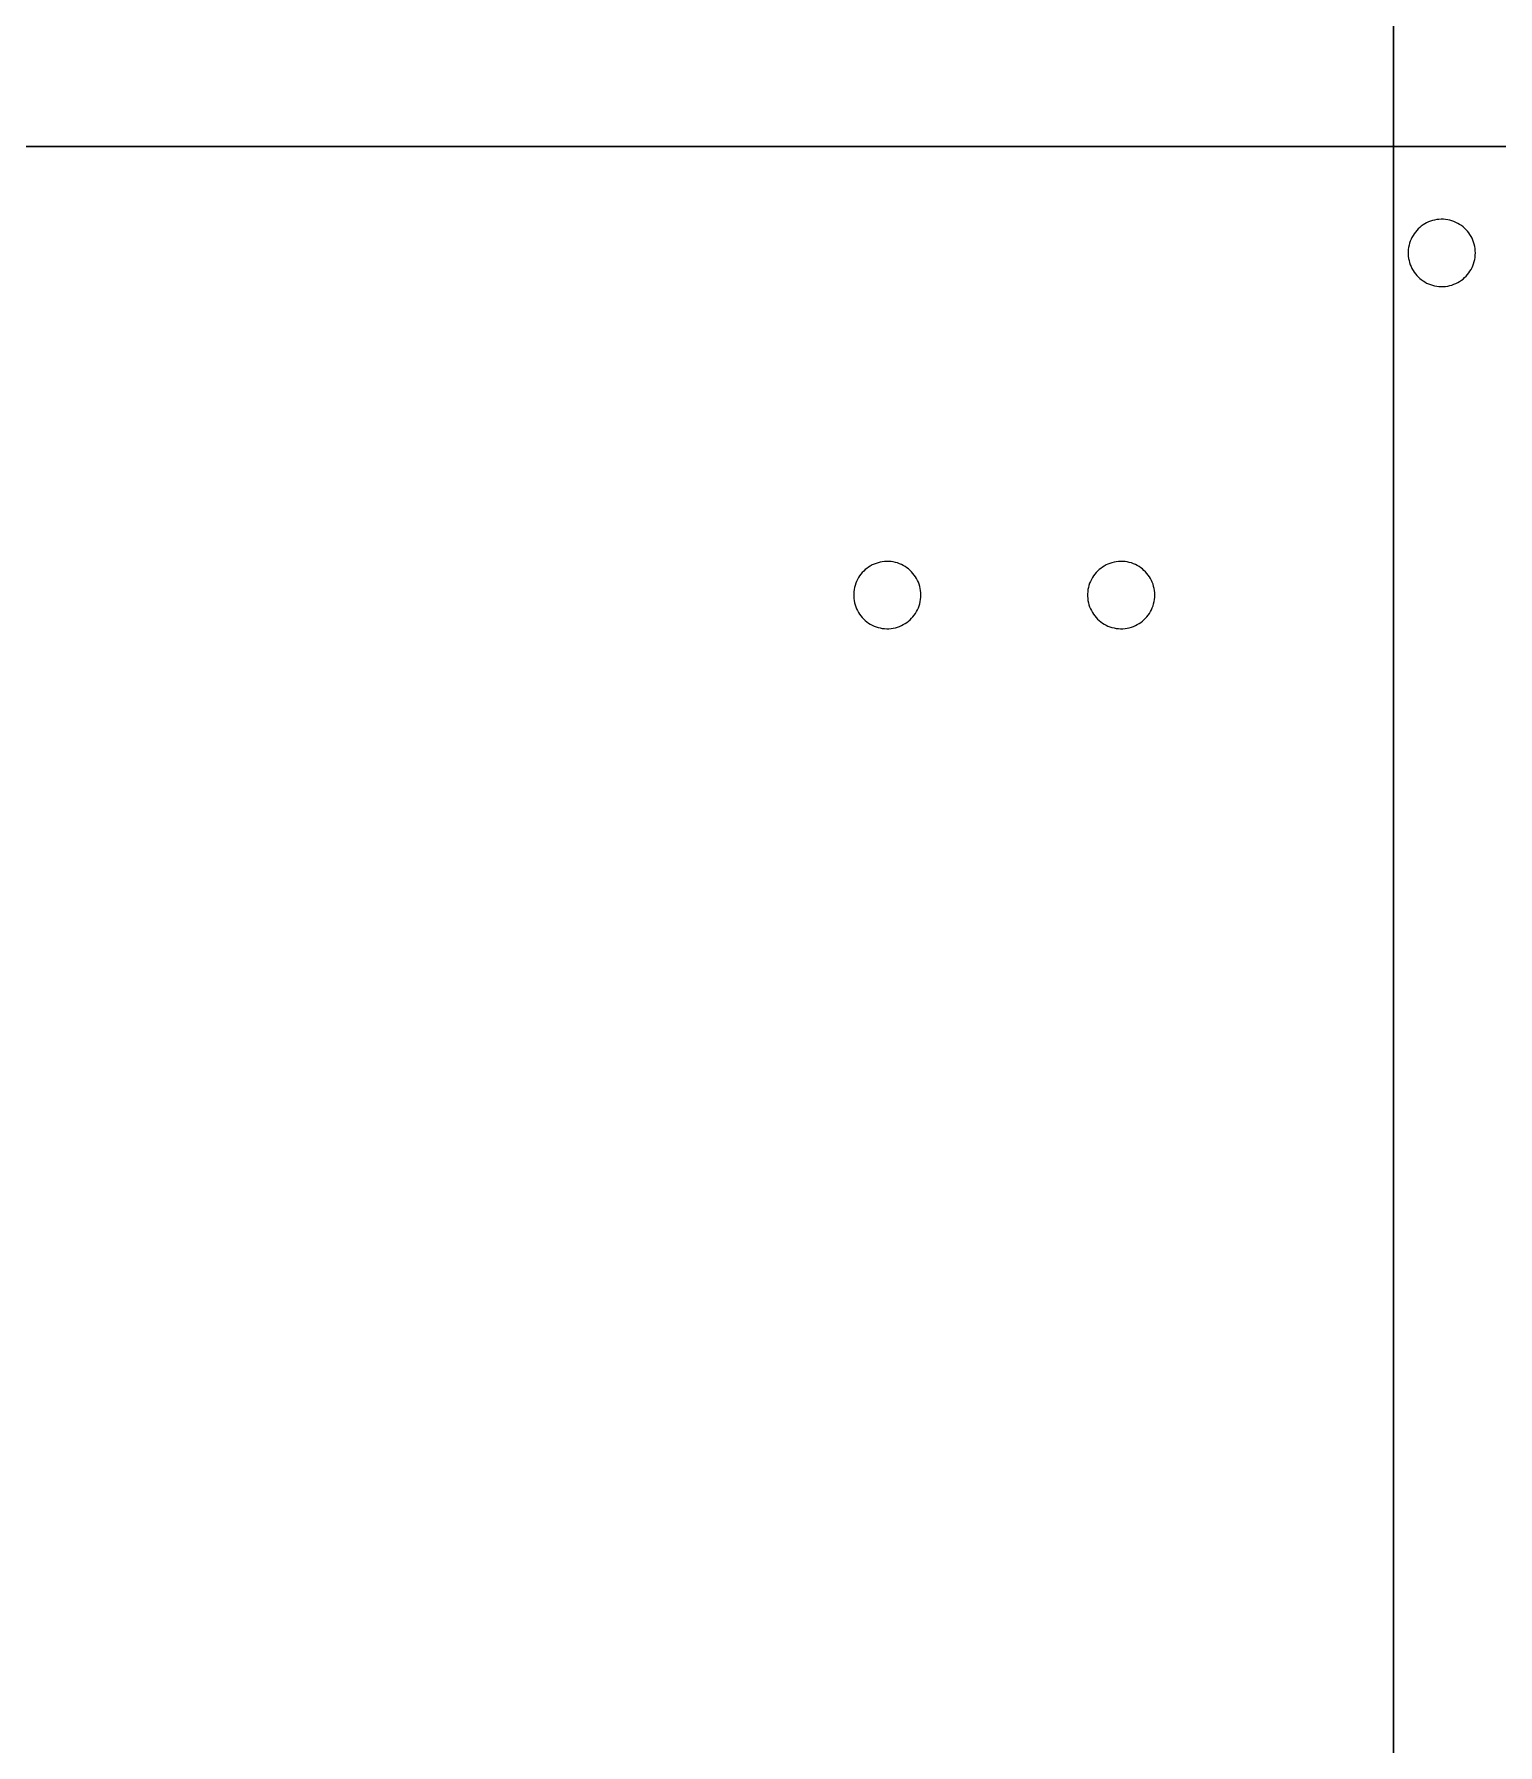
# Model space of a CAD drawing. Header units: metres. Extents: x 0 to 978, y 0 to 1152.
# Drawn here: x 146.4 to 221.6, y 263.5 to 351.4 of the extents above; entities that cross this region are included whole.
import ezdxf

# ---------------------------------------------------------------- set-up
doc = ezdxf.new("R2010")
doc.units = ezdxf.units.M

msp = doc.modelspace()

# ---------------------------------------------------------------- linework, layer by layer
for points in [[(216.245, 0), (216.245, 26.192), (216.245, 52.383), (216.245, 78.575), (216.245, 104.767), (216.245, 130.959), (216.245, 157.15), (216.245, 183.342), (216.245, 209.534), (216.245, 235.726), (216.245, 261.917), (216.245, 288.109), (216.245, 314.301), (216.245, 340.492), (216.245, 366.684), (216.245, 392.876), (216.245, 419.068), (216.245, 445.259), (216.245, 471.451), (216.245, 497.643), (216.245, 523.835), (216.245, 550.026), (216.245, 576.218)], [(216.245, 0), (216.245, 26.192), (216.245, 52.383), (216.245, 78.575), (216.245, 104.767), (216.245, 130.959), (216.245, 157.15), (216.245, 183.342), (216.245, 209.534), (216.245, 235.726), (216.245, 261.917), (216.245, 288.109), (216.245, 314.301), (216.245, 340.492), (216.245, 366.684), (216.245, 392.876), (216.245, 419.068), (216.245, 445.259), (216.245, 471.451), (216.245, 497.643), (216.245, 523.835), (216.245, 550.026), (216.245, 576.218)], [(216.245, 0), (216.245, 23.273), (216.245, 46.545), (216.245, 69.818), (216.245, 93.091), (216.245, 116.364), (216.245, 139.636), (216.245, 162.909), (216.245, 186.182), (216.245, 209.455), (216.245, 232.727), (216.245, 256), (216.245, 279.273), (216.245, 302.545), (216.245, 325.818), (216.245, 349.091), (216.245, 372.364)], [(216.245, 372.364), (216.245, 349.091), (216.245, 325.818), (216.245, 302.545), (216.245, 279.273), (216.245, 256), (216.245, 232.727), (216.245, 209.455), (216.245, 186.182), (216.245, 162.909), (216.245, 139.636), (216.245, 116.364), (216.245, 93.091), (216.245, 69.818), (216.245, 46.545), (216.245, 23.273), (216.245, 0)], [(216.245, 0), (216.245, 23.273), (216.245, 46.545), (216.245, 69.818), (216.245, 93.091), (216.245, 116.364), (216.245, 139.636), (216.245, 162.909), (216.245, 186.182), (216.245, 209.455), (216.245, 232.727), (216.245, 256), (216.245, 279.273), (216.245, 302.545), (216.245, 325.818), (216.245, 349.091), (216.245, 372.364)], [(216.245, 372.364), (216.245, 349.091), (216.245, 325.818), (216.245, 302.545), (216.245, 279.273), (216.245, 256), (216.245, 232.727), (216.245, 209.455), (216.245, 186.182), (216.245, 162.909), (216.245, 139.636), (216.245, 116.364), (216.245, 93.091), (216.245, 69.818), (216.245, 46.545), (216.245, 23.273), (216.245, 0)], [(216.245, 353.152), (216.245, 326.961), (216.245, 300.769), (216.245, 274.577), (216.245, 248.385), (216.245, 222.194), (216.245, 196.002), (216.245, 169.81), (216.245, 143.618), (216.245, 117.427), (216.245, 91.235), (216.245, 65.043), (216.245, 38.852), (216.245, 12.66), (202.713, 0), (176.522, 0), (150.33, 0), (124.138, 0), (97.946, 0), (71.755, 0)], [(216.245, 353.152), (216.245, 326.961), (216.245, 300.769), (216.245, 274.577), (216.245, 248.385), (216.245, 222.194), (216.245, 196.002), (216.245, 169.81), (216.245, 143.618), (216.245, 117.427), (216.245, 91.235), (216.245, 65.043), (216.245, 38.852), (216.245, 12.66), (202.713, 0), (176.522, 0), (150.33, 0), (124.138, 0), (97.946, 0), (71.755, 0)], [(0, 345.6), (15.36, 345.6), (30.72, 345.6), (46.08, 345.6), (61.44, 345.6), (76.8, 345.6), (92.16, 345.6), (107.52, 345.6), (122.88, 345.6), (138.24, 345.6), (153.6, 345.6), (168.96, 345.6), (184.32, 345.6), (199.68, 345.6), (215.04, 345.6), (230.4, 345.6), (245.76, 345.6), (261.12, 345.6), (276.48, 345.6), (291.84, 345.6), (307.2, 345.6)], [(0, 345.6), (15.36, 345.6), (30.72, 345.6), (46.08, 345.6), (61.44, 345.6), (76.8, 345.6), (92.16, 345.6), (107.52, 345.6), (122.88, 345.6), (138.24, 345.6), (153.6, 345.6), (168.96, 345.6), (184.32, 345.6), (199.68, 345.6), (215.04, 345.6), (230.4, 345.6), (245.76, 345.6), (261.12, 345.6), (276.48, 345.6), (291.84, 345.6), (307.2, 345.6)], [(307.2, 345.6), (291.84, 345.6), (276.48, 345.6), (261.12, 345.6), (245.76, 345.6), (230.4, 345.6), (215.04, 345.6), (199.68, 345.6), (184.32, 345.6), (168.96, 345.6), (153.6, 345.6), (138.24, 345.6), (122.88, 345.6), (107.52, 345.6), (92.16, 345.6), (76.8, 345.6), (61.44, 345.6), (46.08, 345.6), (30.72, 345.6), (15.36, 345.6), (0, 345.6)], [(307.2, 345.6), (291.84, 345.6), (276.48, 345.6), (261.12, 345.6), (245.76, 345.6), (230.4, 345.6), (215.04, 345.6), (199.68, 345.6), (184.32, 345.6), (168.96, 345.6), (153.6, 345.6), (138.24, 345.6), (122.88, 345.6), (107.52, 345.6), (92.16, 345.6), (76.8, 345.6), (61.44, 345.6), (46.08, 345.6), (30.72, 345.6), (15.36, 345.6), (0, 345.6)], [(0, 345.6), (26.749, 345.6), (53.498, 345.6), (80.247, 345.6), (106.996, 345.6), (133.745, 345.6), (160.495, 345.6), (187.244, 345.6), (213.993, 345.6), (240.742, 345.6), (267.491, 345.6), (294.24, 345.6), (320.989, 345.6), (347.738, 345.6), (374.487, 345.6), (401.236, 345.6), (427.985, 345.6), (454.735, 345.6), (481.484, 345.6), (508.233, 345.6)], [(0, 345.6), (19.767, 345.6), (39.535, 345.6), (59.302, 345.6), (79.069, 345.6), (98.836, 345.6), (118.604, 345.6), (138.371, 345.6), (158.138, 345.6), (177.905, 345.6), (197.673, 345.6), (217.44, 345.6), (237.207, 345.6), (256.975, 345.6), (276.742, 345.6), (296.509, 345.6)], [(296.509, 345.6), (276.742, 345.6), (256.975, 345.6), (237.207, 345.6), (217.44, 345.6), (197.673, 345.6), (177.905, 345.6), (158.138, 345.6), (138.371, 345.6), (118.604, 345.6), (98.836, 345.6), (79.069, 345.6), (59.302, 345.6), (39.535, 345.6), (19.767, 345.6), (0, 345.6)], [(309.753, 345.6), (283.004, 345.6), (256.255, 345.6), (229.505, 345.6), (202.756, 345.6), (176.007, 345.6), (149.258, 345.6), (122.509, 345.6), (95.76, 345.6), (69.011, 345.6), (42.262, 345.6), (15.513, 345.6), (0, 334.364), (0, 307.615), (0, 280.865), (0, 254.116), (0, 227.367), (0, 200.618), (0, 173.869)], [(0, 345.6), (26.749, 345.6), (53.498, 345.6), (80.247, 345.6), (106.996, 345.6), (133.745, 345.6), (160.495, 345.6), (187.244, 345.6), (213.993, 345.6), (240.742, 345.6), (267.491, 345.6), (294.24, 345.6), (320.989, 345.6), (347.738, 345.6), (374.487, 345.6), (401.236, 345.6), (427.985, 345.6), (454.735, 345.6), (481.484, 345.6), (508.233, 345.6)], [(296.378, 345.6), (269.629, 345.6), (242.88, 345.6), (216.131, 345.6), (189.382, 345.6), (162.633, 345.6), (135.884, 345.6), (109.135, 345.6), (82.385, 345.6), (55.636, 345.6), (28.887, 345.6), (2.138, 345.6), (0, 320.989), (0, 294.24), (0, 267.491), (0, 240.742), (0, 213.993), (0, 187.244), (0, 160.495)], [(0, 345.6), (15.36, 345.6), (30.72, 345.6), (46.08, 345.6), (61.44, 345.6), (76.8, 345.6), (92.16, 345.6), (107.52, 345.6), (122.88, 345.6), (138.24, 345.6), (153.6, 345.6), (168.96, 345.6), (184.32, 345.6), (199.68, 345.6), (215.04, 345.6), (230.4, 345.6), (245.76, 345.6), (261.12, 345.6), (276.48, 345.6), (291.84, 345.6), (307.2, 345.6)], [(0, 345.6), (15.36, 345.6), (30.72, 345.6), (46.08, 345.6), (61.44, 345.6), (76.8, 345.6), (92.16, 345.6), (107.52, 345.6), (122.88, 345.6), (138.24, 345.6), (153.6, 345.6), (168.96, 345.6), (184.32, 345.6), (199.68, 345.6), (215.04, 345.6), (230.4, 345.6), (245.76, 345.6), (261.12, 345.6), (276.48, 345.6), (291.84, 345.6), (307.2, 345.6)], [(0, 345.6), (15.36, 345.6), (30.72, 345.6), (46.08, 345.6), (61.44, 345.6), (76.8, 345.6), (92.16, 345.6), (107.52, 345.6), (122.88, 345.6), (138.24, 345.6), (153.6, 345.6), (168.96, 345.6), (184.32, 345.6), (199.68, 345.6), (215.04, 345.6), (230.4, 345.6), (245.76, 345.6), (261.12, 345.6), (276.48, 345.6), (291.84, 345.6), (307.2, 345.6)], [(0, 345.6), (15.36, 345.6), (30.72, 345.6), (46.08, 345.6), (61.44, 345.6), (76.8, 345.6), (92.16, 345.6), (107.52, 345.6), (122.88, 345.6), (138.24, 345.6), (153.6, 345.6), (168.96, 345.6), (184.32, 345.6), (199.68, 345.6), (215.04, 345.6), (230.4, 345.6), (245.76, 345.6), (261.12, 345.6), (276.48, 345.6), (291.84, 345.6), (307.2, 345.6)], [(297.425, 345.6), (289.047, 345.6), (280.669, 345.6), (272.291, 345.6), (263.913, 345.6), (255.535, 345.6), (247.156, 345.6), (238.778, 345.6), (230.4, 345.6), (222.022, 345.6), (213.644, 345.6), (205.265, 345.6), (196.887, 345.6), (188.509, 345.6), (180.131, 345.6), (171.753, 345.6), (163.375, 345.6), (154.996, 345.6), (146.618, 345.6), (138.24, 345.6)], [(138.24, 345.6), (146.618, 345.6), (154.996, 345.6), (163.375, 345.6), (171.753, 345.6), (180.131, 345.6), (188.509, 345.6), (196.887, 345.6), (205.265, 345.6), (213.644, 345.6), (222.022, 345.6), (230.4, 345.6), (238.778, 345.6), (247.156, 345.6), (255.535, 345.6), (263.913, 345.6), (272.291, 345.6), (280.669, 345.6), (289.047, 345.6), (297.425, 345.6)], [(138.24, 345.6), (153.6, 345.6), (168.96, 345.6), (184.32, 345.6), (199.68, 345.6), (215.04, 345.6), (230.4, 345.6), (245.76, 345.6), (261.12, 345.6), (276.48, 345.6), (291.84, 345.6), (307.2, 345.6)], [(138.24, 345.6), (153.6, 345.6), (168.96, 345.6), (184.32, 345.6), (199.68, 345.6), (215.04, 345.6), (230.4, 345.6), (245.76, 345.6), (261.12, 345.6), (276.48, 345.6), (291.84, 345.6), (307.2, 345.6)], [(138.24, 345.6), (153.6, 345.6), (168.96, 345.6), (184.32, 345.6), (199.68, 345.6), (215.04, 345.6), (230.4, 345.6), (245.76, 345.6), (261.12, 345.6), (276.48, 345.6), (291.84, 345.6), (307.2, 345.6)], [(297.425, 345.6), (289.047, 345.6), (280.669, 345.6), (272.291, 345.6), (263.913, 345.6), (255.535, 345.6), (247.156, 345.6), (238.778, 345.6), (230.4, 345.6), (222.022, 345.6), (213.644, 345.6), (205.265, 345.6), (196.887, 345.6), (188.509, 345.6), (180.131, 345.6), (171.753, 345.6), (163.375, 345.6), (154.996, 345.6), (146.618, 345.6), (138.24, 345.6)], [(138.24, 345.6), (146.618, 345.6), (154.996, 345.6), (163.375, 345.6), (171.753, 345.6), (180.131, 345.6), (188.509, 345.6), (196.887, 345.6), (205.265, 345.6), (213.644, 345.6), (222.022, 345.6), (230.4, 345.6), (238.778, 345.6), (247.156, 345.6), (255.535, 345.6), (263.913, 345.6), (272.291, 345.6), (280.669, 345.6), (289.047, 345.6), (297.425, 345.6)], [(138.24, 345.6), (153.6, 345.6), (168.96, 345.6), (184.32, 345.6), (199.68, 345.6), (215.04, 345.6), (230.4, 345.6), (245.76, 345.6), (261.12, 345.6), (276.48, 345.6), (291.84, 345.6), (307.2, 345.6)], [(297.425, 345.6), (289.047, 345.6), (280.669, 345.6), (272.291, 345.6), (263.913, 345.6), (255.535, 345.6), (247.156, 345.6), (238.778, 345.6), (230.4, 345.6), (222.022, 345.6), (213.644, 345.6), (205.265, 345.6), (196.887, 345.6), (188.509, 345.6), (180.131, 345.6), (171.753, 345.6), (163.375, 345.6), (154.996, 345.6), (146.618, 345.6), (138.24, 345.6)], [(138.24, 345.6), (146.618, 345.6), (154.996, 345.6), (163.375, 345.6), (171.753, 345.6), (180.131, 345.6), (188.509, 345.6), (196.887, 345.6), (205.265, 345.6), (213.644, 345.6), (222.022, 345.6), (230.4, 345.6), (238.778, 345.6), (247.156, 345.6), (255.535, 345.6), (263.913, 345.6), (272.291, 345.6), (280.669, 345.6), (289.047, 345.6), (297.425, 345.6)], [(138.24, 345.6), (153.6, 345.6), (168.96, 345.6), (184.32, 345.6), (199.68, 345.6), (215.04, 345.6), (230.4, 345.6), (245.76, 345.6), (261.12, 345.6), (276.48, 345.6), (291.84, 345.6), (307.2, 345.6)], [(138.24, 345.6), (153.6, 345.6), (168.96, 345.6), (184.32, 345.6), (199.68, 345.6), (215.04, 345.6), (230.4, 345.6), (245.76, 345.6), (261.12, 345.6), (276.48, 345.6), (291.84, 345.6), (307.2, 345.6)], [(297.425, 345.6), (289.047, 345.6), (280.669, 345.6), (272.291, 345.6), (263.913, 345.6), (255.535, 345.6), (247.156, 345.6), (238.778, 345.6), (230.4, 345.6), (222.022, 345.6), (213.644, 345.6), (205.265, 345.6), (196.887, 345.6), (188.509, 345.6), (180.131, 345.6), (171.753, 345.6), (163.375, 345.6), (154.996, 345.6), (146.618, 345.6), (138.24, 345.6)], [(138.24, 345.6), (146.618, 345.6), (154.996, 345.6), (163.375, 345.6), (171.753, 345.6), (180.131, 345.6), (188.509, 345.6), (196.887, 345.6), (205.265, 345.6), (213.644, 345.6), (222.022, 345.6), (230.4, 345.6), (238.778, 345.6), (247.156, 345.6), (255.535, 345.6), (263.913, 345.6), (272.291, 345.6), (280.669, 345.6), (289.047, 345.6), (297.425, 345.6)], [(138.24, 345.6), (153.6, 345.6), (168.96, 345.6), (184.32, 345.6), (199.68, 345.6), (215.04, 345.6), (230.4, 345.6), (245.76, 345.6), (261.12, 345.6), (276.48, 345.6), (291.84, 345.6), (307.2, 345.6)], [(138.24, 345.6), (153.6, 345.6), (168.96, 345.6), (184.32, 345.6), (199.68, 345.6), (215.04, 345.6), (230.4, 345.6), (245.76, 345.6), (261.12, 345.6), (276.48, 345.6), (291.84, 345.6), (307.2, 345.6)], [(297.425, 345.6), (289.047, 345.6), (280.669, 345.6), (272.291, 345.6), (263.913, 345.6), (255.535, 345.6), (247.156, 345.6), (238.778, 345.6), (230.4, 345.6), (222.022, 345.6), (213.644, 345.6), (205.265, 345.6), (196.887, 345.6), (188.509, 345.6), (180.131, 345.6), (171.753, 345.6), (163.375, 345.6), (154.996, 345.6), (146.618, 345.6), (138.24, 345.6)], [(138.24, 345.6), (146.618, 345.6), (154.996, 345.6), (163.375, 345.6), (171.753, 345.6), (180.131, 345.6), (188.509, 345.6), (196.887, 345.6), (205.265, 345.6), (213.644, 345.6), (222.022, 345.6), (230.4, 345.6), (238.778, 345.6), (247.156, 345.6), (255.535, 345.6), (263.913, 345.6), (272.291, 345.6), (280.669, 345.6), (289.047, 345.6), (297.425, 345.6)], [(138.24, 345.6), (153.6, 345.6), (168.96, 345.6), (184.32, 345.6), (199.68, 345.6), (215.04, 345.6), (230.4, 345.6), (245.76, 345.6), (261.12, 345.6), (276.48, 345.6), (291.84, 345.6), (307.2, 345.6)], [(138.24, 345.6), (153.6, 345.6), (168.96, 345.6), (184.32, 345.6), (199.68, 345.6), (215.04, 345.6), (230.4, 345.6), (245.76, 345.6), (261.12, 345.6), (276.48, 345.6), (291.84, 345.6), (307.2, 345.6)], [(142.429, 345.6), (150.807, 345.6), (159.185, 345.6), (167.564, 345.6), (175.942, 345.6), (184.32, 345.6), (192.698, 345.6), (201.076, 345.6), (209.455, 345.6), (217.833, 345.6), (226.211, 345.6), (234.589, 345.6), (242.967, 345.6), (251.345, 345.6), (259.724, 345.6), (268.102, 345.6), (276.48, 345.6), (284.858, 345.6), (293.236, 345.6)], [(293.236, 345.6), (284.858, 345.6), (276.48, 345.6), (268.102, 345.6), (259.724, 345.6), (251.345, 345.6), (242.967, 345.6), (234.589, 345.6), (226.211, 345.6), (217.833, 345.6), (209.455, 345.6), (201.076, 345.6), (192.698, 345.6), (184.32, 345.6), (175.942, 345.6), (167.564, 345.6), (159.185, 345.6), (150.807, 345.6), (142.429, 345.6)], [(299.52, 345.6), (284.16, 345.6), (268.8, 345.6), (253.44, 345.6), (238.08, 345.6), (222.72, 345.6), (207.36, 345.6), (192, 345.6), (176.64, 345.6), (161.28, 345.6), (145.92, 345.6)], [(299.52, 345.6), (284.16, 345.6), (268.8, 345.6), (253.44, 345.6), (238.08, 345.6), (222.72, 345.6), (207.36, 345.6), (192, 345.6), (176.64, 345.6), (161.28, 345.6), (145.92, 345.6)], [(299.52, 345.6), (284.16, 345.6), (268.8, 345.6), (253.44, 345.6), (238.08, 345.6), (222.72, 345.6), (207.36, 345.6), (192, 345.6), (176.64, 345.6), (161.28, 345.6), (145.92, 345.6)], [(299.52, 345.6), (284.16, 345.6), (268.8, 345.6), (253.44, 345.6), (238.08, 345.6), (222.72, 345.6), (207.36, 345.6), (192, 345.6), (176.64, 345.6), (161.28, 345.6), (145.92, 345.6)], [(299.52, 345.6), (284.16, 345.6), (268.8, 345.6), (253.44, 345.6), (238.08, 345.6), (222.72, 345.6), (207.36, 345.6), (192, 345.6), (176.64, 345.6), (161.28, 345.6), (145.92, 345.6)], [(299.52, 345.6), (284.16, 345.6), (268.8, 345.6), (253.44, 345.6), (238.08, 345.6), (222.72, 345.6), (207.36, 345.6), (192, 345.6), (176.64, 345.6), (161.28, 345.6), (145.92, 345.6)], [(220.446, 340.128), (220.442, 340.243), (220.431, 340.356), (220.413, 340.466), (220.388, 340.574), (220.356, 340.679), (220.318, 340.782), (220.274, 340.881), (220.224, 340.977), (220.168, 341.069), (220.107, 341.157), (220.04, 341.241), (219.968, 341.321), (219.892, 341.396), (219.811, 341.467), (219.726, 341.532), (219.637, 341.592), (219.544, 341.647), (219.448, 341.695), (219.348, 341.738), (219.245, 341.775), (219.139, 341.805), (219.03, 341.828), (218.919, 341.845), (218.806, 341.854), (218.691, 341.856), (218.577, 341.85), (218.465, 341.837), (218.355, 341.817), (218.248, 341.791), (218.144, 341.757), (218.042, 341.718), (217.944, 341.672), (217.849, 341.62), (217.758, 341.563), (217.671, 341.5), (217.588, 341.432), (217.51, 341.359), (217.436, 341.282), (217.367, 341.2), (217.303, 341.114), (217.244, 341.023), (217.191, 340.929), (217.144, 340.832), (217.103, 340.731), (217.068, 340.627), (217.039, 340.52), (217.018, 340.411), (217.003, 340.299), (216.996, 340.186), (216.996, 340.07), (217.003, 339.957), (217.018, 339.845), (217.039, 339.736), (217.068, 339.629), (217.103, 339.525), (217.144, 339.424), (217.191, 339.327), (217.244, 339.233), (217.303, 339.142), (217.367, 339.056), (217.436, 338.974), (217.51, 338.897), (217.588, 338.824), (217.671, 338.756), (217.758, 338.693), (217.849, 338.636), (217.944, 338.584), (218.042, 338.538), (218.144, 338.499), (218.248, 338.465), (218.355, 338.439), (218.465, 338.419), (218.577, 338.406), (218.691, 338.4), (218.806, 338.402), (218.919, 338.411), (219.03, 338.428), (219.139, 338.451), (219.245, 338.481), (219.348, 338.518), (219.448, 338.561), (219.544, 338.609), (219.637, 338.664), (219.726, 338.724), (219.811, 338.789), (219.892, 338.86), (219.968, 338.935), (220.04, 339.015), (220.107, 339.099), (220.168, 339.187), (220.224, 339.279), (220.274, 339.375), (220.318, 339.474), (220.356, 339.577), (220.388, 339.682), (220.413, 339.79), (220.431, 339.9), (220.442, 340.013), (220.446, 340.128)], [(220.446, 340.128), (220.442, 340.243), (220.431, 340.356), (220.413, 340.466), (220.388, 340.574), (220.356, 340.679), (220.318, 340.782), (220.274, 340.881), (220.224, 340.977), (220.168, 341.069), (220.107, 341.157), (220.04, 341.241), (219.968, 341.321), (219.892, 341.396), (219.811, 341.467), (219.726, 341.532), (219.637, 341.592), (219.544, 341.647), (219.448, 341.695), (219.348, 341.738), (219.245, 341.775), (219.139, 341.805), (219.03, 341.828), (218.919, 341.845), (218.806, 341.854), (218.691, 341.856), (218.577, 341.85), (218.465, 341.837), (218.355, 341.817), (218.248, 341.791), (218.144, 341.757), (218.042, 341.718), (217.944, 341.672), (217.849, 341.62), (217.758, 341.563), (217.671, 341.5), (217.588, 341.432), (217.51, 341.359), (217.436, 341.282), (217.367, 341.2), (217.303, 341.114), (217.244, 341.023), (217.191, 340.929), (217.144, 340.832), (217.103, 340.731), (217.068, 340.627), (217.039, 340.52), (217.018, 340.411), (217.003, 340.299), (216.996, 340.186), (216.996, 340.07), (217.003, 339.957), (217.018, 339.845), (217.039, 339.736), (217.068, 339.629), (217.103, 339.525), (217.144, 339.424), (217.191, 339.327), (217.244, 339.233), (217.303, 339.142), (217.367, 339.056), (217.436, 338.974), (217.51, 338.897), (217.588, 338.824), (217.671, 338.756), (217.758, 338.693), (217.849, 338.636), (217.944, 338.584), (218.042, 338.538), (218.144, 338.499), (218.248, 338.465), (218.355, 338.439), (218.465, 338.419), (218.577, 338.406), (218.691, 338.4), (218.806, 338.402), (218.919, 338.411), (219.03, 338.428), (219.139, 338.451), (219.245, 338.481), (219.348, 338.518), (219.448, 338.561), (219.544, 338.609), (219.637, 338.664), (219.726, 338.724), (219.811, 338.789), (219.892, 338.86), (219.968, 338.935), (220.04, 339.015), (220.107, 339.099), (220.168, 339.187), (220.224, 339.279), (220.274, 339.375), (220.318, 339.474), (220.356, 339.577), (220.388, 339.682), (220.413, 339.79), (220.431, 339.9), (220.442, 340.013), (220.446, 340.128)], [(220.446, 340.128), (220.442, 340.243), (220.431, 340.356), (220.413, 340.466), (220.388, 340.574), (220.356, 340.679), (220.318, 340.782), (220.274, 340.881), (220.224, 340.977), (220.168, 341.069), (220.107, 341.157), (220.04, 341.241), (219.968, 341.321), (219.892, 341.396), (219.811, 341.467), (219.726, 341.532), (219.637, 341.592), (219.544, 341.647), (219.448, 341.695), (219.348, 341.738), (219.245, 341.775), (219.139, 341.805), (219.03, 341.828), (218.919, 341.845), (218.806, 341.854), (218.691, 341.856), (218.577, 341.85), (218.465, 341.837), (218.355, 341.817), (218.248, 341.791), (218.144, 341.757), (218.042, 341.718), (217.944, 341.672), (217.849, 341.62), (217.758, 341.563), (217.671, 341.5), (217.588, 341.432), (217.51, 341.359), (217.436, 341.282), (217.367, 341.2), (217.303, 341.114), (217.244, 341.023), (217.191, 340.929), (217.144, 340.832), (217.103, 340.731), (217.068, 340.627), (217.039, 340.52), (217.018, 340.411), (217.003, 340.299), (216.996, 340.186), (216.996, 340.07), (217.003, 339.957), (217.018, 339.845), (217.039, 339.736), (217.068, 339.629), (217.103, 339.525), (217.144, 339.424), (217.191, 339.327), (217.244, 339.233), (217.303, 339.142), (217.367, 339.056), (217.436, 338.974), (217.51, 338.897), (217.588, 338.824), (217.671, 338.756), (217.758, 338.693), (217.849, 338.636), (217.944, 338.584), (218.042, 338.538), (218.144, 338.499), (218.248, 338.465), (218.355, 338.439), (218.465, 338.419), (218.577, 338.406), (218.691, 338.4), (218.806, 338.402), (218.919, 338.411), (219.03, 338.428), (219.139, 338.451), (219.245, 338.481), (219.348, 338.518), (219.448, 338.561), (219.544, 338.609), (219.637, 338.664), (219.726, 338.724), (219.811, 338.789), (219.892, 338.86), (219.968, 338.935), (220.04, 339.015), (220.107, 339.099), (220.168, 339.187), (220.224, 339.279), (220.274, 339.375), (220.318, 339.474), (220.356, 339.577), (220.388, 339.682), (220.413, 339.79), (220.431, 339.9), (220.442, 340.013), (220.446, 340.128)], [(220.446, 340.128), (220.442, 340.243), (220.431, 340.356), (220.413, 340.466), (220.388, 340.574), (220.356, 340.679), (220.318, 340.782), (220.274, 340.881), (220.224, 340.977), (220.168, 341.069), (220.107, 341.157), (220.04, 341.241), (219.968, 341.321), (219.892, 341.396), (219.811, 341.467), (219.726, 341.532), (219.637, 341.592), (219.544, 341.647), (219.448, 341.695), (219.348, 341.738), (219.245, 341.775), (219.139, 341.805), (219.03, 341.828), (218.919, 341.845), (218.806, 341.854), (218.691, 341.856), (218.577, 341.85), (218.465, 341.837), (218.355, 341.817), (218.248, 341.791), (218.144, 341.757), (218.042, 341.718), (217.944, 341.672), (217.849, 341.62), (217.758, 341.563), (217.671, 341.5), (217.588, 341.432), (217.51, 341.359), (217.436, 341.282), (217.367, 341.2), (217.303, 341.114), (217.244, 341.023), (217.191, 340.929), (217.144, 340.832), (217.103, 340.731), (217.068, 340.627), (217.039, 340.52), (217.018, 340.411), (217.003, 340.299), (216.996, 340.186), (216.996, 340.07), (217.003, 339.957), (217.018, 339.845), (217.039, 339.736), (217.068, 339.629), (217.103, 339.525), (217.144, 339.424), (217.191, 339.327), (217.244, 339.233), (217.303, 339.142), (217.367, 339.056), (217.436, 338.974), (217.51, 338.897), (217.588, 338.824), (217.671, 338.756), (217.758, 338.693), (217.849, 338.636), (217.944, 338.584), (218.042, 338.538), (218.144, 338.499), (218.248, 338.465), (218.355, 338.439), (218.465, 338.419), (218.577, 338.406), (218.691, 338.4), (218.806, 338.402), (218.919, 338.411), (219.03, 338.428), (219.139, 338.451), (219.245, 338.481), (219.348, 338.518), (219.448, 338.561), (219.544, 338.609), (219.637, 338.664), (219.726, 338.724), (219.811, 338.789), (219.892, 338.86), (219.968, 338.935), (220.04, 339.015), (220.107, 339.099), (220.168, 339.187), (220.224, 339.279), (220.274, 339.375), (220.318, 339.474), (220.356, 339.577), (220.388, 339.682), (220.413, 339.79), (220.431, 339.9), (220.442, 340.013), (220.446, 340.128)], [(220.446, 340.128), (220.442, 340.243), (220.431, 340.356), (220.413, 340.466), (220.388, 340.574), (220.356, 340.679), (220.318, 340.782), (220.274, 340.881), (220.224, 340.977), (220.168, 341.069), (220.107, 341.157), (220.04, 341.241), (219.968, 341.321), (219.892, 341.396), (219.811, 341.467), (219.726, 341.532), (219.637, 341.592), (219.544, 341.647), (219.448, 341.695), (219.348, 341.738), (219.245, 341.775), (219.139, 341.805), (219.03, 341.828), (218.919, 341.845), (218.806, 341.854), (218.691, 341.856), (218.577, 341.85), (218.465, 341.837), (218.355, 341.817), (218.248, 341.791), (218.144, 341.757), (218.042, 341.718), (217.944, 341.672), (217.849, 341.62), (217.758, 341.563), (217.671, 341.5), (217.588, 341.432), (217.51, 341.359), (217.436, 341.282), (217.367, 341.2), (217.303, 341.114), (217.244, 341.023), (217.191, 340.929), (217.144, 340.832), (217.103, 340.731), (217.068, 340.627), (217.039, 340.52), (217.018, 340.411), (217.003, 340.299), (216.996, 340.186), (216.996, 340.07), (217.003, 339.957), (217.018, 339.845), (217.039, 339.736), (217.068, 339.629), (217.103, 339.525), (217.144, 339.424), (217.191, 339.327), (217.244, 339.233), (217.303, 339.142), (217.367, 339.056), (217.436, 338.974), (217.51, 338.897), (217.588, 338.824), (217.671, 338.756), (217.758, 338.693), (217.849, 338.636), (217.944, 338.584), (218.042, 338.538), (218.144, 338.499), (218.248, 338.465), (218.355, 338.439), (218.465, 338.419), (218.577, 338.406), (218.691, 338.4), (218.806, 338.402), (218.919, 338.411), (219.03, 338.428), (219.139, 338.451), (219.245, 338.481), (219.348, 338.518), (219.448, 338.561), (219.544, 338.609), (219.637, 338.664), (219.726, 338.724), (219.811, 338.789), (219.892, 338.86), (219.968, 338.935), (220.04, 339.015), (220.107, 339.099), (220.168, 339.187), (220.224, 339.279), (220.274, 339.375), (220.318, 339.474), (220.356, 339.577), (220.388, 339.682), (220.413, 339.79), (220.431, 339.9), (220.442, 340.013), (220.446, 340.128)], [(220.446, 340.128), (220.442, 340.243), (220.431, 340.356), (220.413, 340.466), (220.388, 340.574), (220.356, 340.679), (220.318, 340.782), (220.274, 340.881), (220.224, 340.977), (220.168, 341.069), (220.107, 341.157), (220.04, 341.241), (219.968, 341.321), (219.892, 341.396), (219.811, 341.467), (219.726, 341.532), (219.637, 341.592), (219.544, 341.647), (219.448, 341.695), (219.348, 341.738), (219.245, 341.775), (219.139, 341.805), (219.03, 341.828), (218.919, 341.845), (218.806, 341.854), (218.691, 341.856), (218.577, 341.85), (218.465, 341.837), (218.355, 341.817), (218.248, 341.791), (218.144, 341.757), (218.042, 341.718), (217.944, 341.672), (217.849, 341.62), (217.758, 341.563), (217.671, 341.5), (217.588, 341.432), (217.51, 341.359), (217.436, 341.282), (217.367, 341.2), (217.303, 341.114), (217.244, 341.023), (217.191, 340.929), (217.144, 340.832), (217.103, 340.731), (217.068, 340.627), (217.039, 340.52), (217.018, 340.411), (217.003, 340.299), (216.996, 340.186), (216.996, 340.07), (217.003, 339.957), (217.018, 339.845), (217.039, 339.736), (217.068, 339.629), (217.103, 339.525), (217.144, 339.424), (217.191, 339.327), (217.244, 339.233), (217.303, 339.142), (217.367, 339.056), (217.436, 338.974), (217.51, 338.897), (217.588, 338.824), (217.671, 338.756), (217.758, 338.693), (217.849, 338.636), (217.944, 338.584), (218.042, 338.538), (218.144, 338.499), (218.248, 338.465), (218.355, 338.439), (218.465, 338.419), (218.577, 338.406), (218.691, 338.4), (218.806, 338.402), (218.919, 338.411), (219.03, 338.428), (219.139, 338.451), (219.245, 338.481), (219.348, 338.518), (219.448, 338.561), (219.544, 338.609), (219.637, 338.664), (219.726, 338.724), (219.811, 338.789), (219.892, 338.86), (219.968, 338.935), (220.04, 339.015), (220.107, 339.099), (220.168, 339.187), (220.224, 339.279), (220.274, 339.375), (220.318, 339.474), (220.356, 339.577), (220.388, 339.682), (220.413, 339.79), (220.431, 339.9), (220.442, 340.013), (220.446, 340.128)], [(191.973, 322.56), (191.97, 322.675), (191.959, 322.788), (191.94, 322.898), (191.915, 323.006), (191.884, 323.111), (191.846, 323.214), (191.801, 323.313), (191.751, 323.409), (191.695, 323.501), (191.634, 323.589), (191.568, 323.673), (191.496, 323.753), (191.42, 323.828), (191.339, 323.899), (191.254, 323.964), (191.165, 324.024), (191.072, 324.079), (190.975, 324.127), (190.875, 324.17), (190.772, 324.207), (190.666, 324.237), (190.558, 324.26), (190.447, 324.277), (190.334, 324.286), (190.219, 324.288), (190.105, 324.282), (189.993, 324.269), (189.883, 324.249), (189.776, 324.223), (189.671, 324.189), (189.57, 324.15), (189.472, 324.104), (189.377, 324.052), (189.286, 323.995), (189.199, 323.932), (189.116, 323.864), (189.037, 323.791), (188.963, 323.714), (188.894, 323.632), (188.83, 323.546), (188.772, 323.455), (188.719, 323.361), (188.671, 323.264), (188.63, 323.163), (188.595, 323.059), (188.567, 322.952), (188.545, 322.843), (188.531, 322.731), (188.523, 322.618), (188.523, 322.502), (188.531, 322.389), (188.545, 322.277), (188.567, 322.168), (188.595, 322.061), (188.63, 321.957), (188.671, 321.856), (188.719, 321.759), (188.772, 321.665), (188.83, 321.574), (188.894, 321.488), (188.963, 321.406), (189.037, 321.329), (189.116, 321.256), (189.199, 321.188), (189.286, 321.125), (189.377, 321.068), (189.472, 321.016), (189.57, 320.97), (189.671, 320.931), (189.776, 320.897), (189.883, 320.871), (189.993, 320.851), (190.105, 320.838), (190.219, 320.832), (190.334, 320.834), (190.447, 320.843), (190.558, 320.86), (190.666, 320.883), (190.772, 320.913), (190.875, 320.95), (190.975, 320.993), (191.072, 321.041), (191.165, 321.096), (191.254, 321.156), (191.339, 321.221), (191.42, 321.292), (191.496, 321.367), (191.568, 321.447), (191.634, 321.531), (191.695, 321.619), (191.751, 321.711), (191.801, 321.807), (191.846, 321.906), (191.884, 322.009), (191.915, 322.114), (191.94, 322.222), (191.959, 322.332), (191.97, 322.445), (191.973, 322.56)], [(191.973, 322.56), (191.97, 322.675), (191.959, 322.788), (191.94, 322.898), (191.915, 323.006), (191.884, 323.111), (191.846, 323.214), (191.801, 323.313), (191.751, 323.409), (191.695, 323.501), (191.634, 323.589), (191.568, 323.673), (191.496, 323.753), (191.42, 323.828), (191.339, 323.899), (191.254, 323.964), (191.165, 324.024), (191.072, 324.079), (190.975, 324.127), (190.875, 324.17), (190.772, 324.207), (190.666, 324.237), (190.558, 324.26), (190.447, 324.277), (190.334, 324.286), (190.219, 324.288), (190.105, 324.282), (189.993, 324.269), (189.883, 324.249), (189.776, 324.223), (189.671, 324.189), (189.57, 324.15), (189.472, 324.104), (189.377, 324.052), (189.286, 323.995), (189.199, 323.932), (189.116, 323.864), (189.037, 323.791), (188.963, 323.714), (188.894, 323.632), (188.83, 323.546), (188.772, 323.455), (188.719, 323.361), (188.671, 323.264), (188.63, 323.163), (188.595, 323.059), (188.567, 322.952), (188.545, 322.843), (188.531, 322.731), (188.523, 322.618), (188.523, 322.502), (188.531, 322.389), (188.545, 322.277), (188.567, 322.168), (188.595, 322.061), (188.63, 321.957), (188.671, 321.856), (188.719, 321.759), (188.772, 321.665), (188.83, 321.574), (188.894, 321.488), (188.963, 321.406), (189.037, 321.329), (189.116, 321.256), (189.199, 321.188), (189.286, 321.125), (189.377, 321.068), (189.472, 321.016), (189.57, 320.97), (189.671, 320.931), (189.776, 320.897), (189.883, 320.871), (189.993, 320.851), (190.105, 320.838), (190.219, 320.832), (190.334, 320.834), (190.447, 320.843), (190.558, 320.86), (190.666, 320.883), (190.772, 320.913), (190.875, 320.95), (190.975, 320.993), (191.072, 321.041), (191.165, 321.096), (191.254, 321.156), (191.339, 321.221), (191.42, 321.292), (191.496, 321.367), (191.568, 321.447), (191.634, 321.531), (191.695, 321.619), (191.751, 321.711), (191.801, 321.807), (191.846, 321.906), (191.884, 322.009), (191.915, 322.114), (191.94, 322.222), (191.959, 322.332), (191.97, 322.445), (191.973, 322.56)], [(191.973, 322.56), (191.97, 322.675), (191.959, 322.788), (191.94, 322.898), (191.915, 323.006), (191.884, 323.111), (191.846, 323.214), (191.801, 323.313), (191.751, 323.409), (191.695, 323.501), (191.634, 323.589), (191.568, 323.673), (191.496, 323.753), (191.42, 323.828), (191.339, 323.899), (191.254, 323.964), (191.165, 324.024), (191.072, 324.079), (190.975, 324.127), (190.875, 324.17), (190.772, 324.207), (190.666, 324.237), (190.558, 324.26), (190.447, 324.277), (190.334, 324.286), (190.219, 324.288), (190.105, 324.282), (189.993, 324.269), (189.883, 324.249), (189.776, 324.223), (189.671, 324.189), (189.57, 324.15), (189.472, 324.104), (189.377, 324.052), (189.286, 323.995), (189.199, 323.932), (189.116, 323.864), (189.037, 323.791), (188.963, 323.714), (188.894, 323.632), (188.83, 323.546), (188.772, 323.455), (188.719, 323.361), (188.671, 323.264), (188.63, 323.163), (188.595, 323.059), (188.567, 322.952), (188.545, 322.843), (188.531, 322.731), (188.523, 322.618), (188.523, 322.502), (188.531, 322.389), (188.545, 322.277), (188.567, 322.168), (188.595, 322.061), (188.63, 321.957), (188.671, 321.856), (188.719, 321.759), (188.772, 321.665), (188.83, 321.574), (188.894, 321.488), (188.963, 321.406), (189.037, 321.329), (189.116, 321.256), (189.199, 321.188), (189.286, 321.125), (189.377, 321.068), (189.472, 321.016), (189.57, 320.97), (189.671, 320.931), (189.776, 320.897), (189.883, 320.871), (189.993, 320.851), (190.105, 320.838), (190.219, 320.832), (190.334, 320.834), (190.447, 320.843), (190.558, 320.86), (190.666, 320.883), (190.772, 320.913), (190.875, 320.95), (190.975, 320.993), (191.072, 321.041), (191.165, 321.096), (191.254, 321.156), (191.339, 321.221), (191.42, 321.292), (191.496, 321.367), (191.568, 321.447), (191.634, 321.531), (191.695, 321.619), (191.751, 321.711), (191.801, 321.807), (191.846, 321.906), (191.884, 322.009), (191.915, 322.114), (191.94, 322.222), (191.959, 322.332), (191.97, 322.445), (191.973, 322.56)], [(191.973, 322.56), (191.97, 322.675), (191.959, 322.788), (191.94, 322.898), (191.915, 323.006), (191.884, 323.111), (191.846, 323.214), (191.801, 323.313), (191.751, 323.409), (191.695, 323.501), (191.634, 323.589), (191.568, 323.673), (191.496, 323.753), (191.42, 323.828), (191.339, 323.899), (191.254, 323.964), (191.165, 324.024), (191.072, 324.079), (190.975, 324.127), (190.875, 324.17), (190.772, 324.207), (190.666, 324.237), (190.558, 324.26), (190.447, 324.277), (190.334, 324.286), (190.219, 324.288), (190.105, 324.282), (189.993, 324.269), (189.883, 324.249), (189.776, 324.223), (189.671, 324.189), (189.57, 324.15), (189.472, 324.104), (189.377, 324.052), (189.286, 323.995), (189.199, 323.932), (189.116, 323.864), (189.037, 323.791), (188.963, 323.714), (188.894, 323.632), (188.83, 323.546), (188.772, 323.455), (188.719, 323.361), (188.671, 323.264), (188.63, 323.163), (188.595, 323.059), (188.567, 322.952), (188.545, 322.843), (188.531, 322.731), (188.523, 322.618), (188.523, 322.502), (188.531, 322.389), (188.545, 322.277), (188.567, 322.168), (188.595, 322.061), (188.63, 321.957), (188.671, 321.856), (188.719, 321.759), (188.772, 321.665), (188.83, 321.574), (188.894, 321.488), (188.963, 321.406), (189.037, 321.329), (189.116, 321.256), (189.199, 321.188), (189.286, 321.125), (189.377, 321.068), (189.472, 321.016), (189.57, 320.97), (189.671, 320.931), (189.776, 320.897), (189.883, 320.871), (189.993, 320.851), (190.105, 320.838), (190.219, 320.832), (190.334, 320.834), (190.447, 320.843), (190.558, 320.86), (190.666, 320.883), (190.772, 320.913), (190.875, 320.95), (190.975, 320.993), (191.072, 321.041), (191.165, 321.096), (191.254, 321.156), (191.339, 321.221), (191.42, 321.292), (191.496, 321.367), (191.568, 321.447), (191.634, 321.531), (191.695, 321.619), (191.751, 321.711), (191.801, 321.807), (191.846, 321.906), (191.884, 322.009), (191.915, 322.114), (191.94, 322.222), (191.959, 322.332), (191.97, 322.445), (191.973, 322.56)], [(191.973, 322.56), (191.97, 322.675), (191.959, 322.788), (191.94, 322.898), (191.915, 323.006), (191.884, 323.111), (191.846, 323.214), (191.801, 323.313), (191.751, 323.409), (191.695, 323.501), (191.634, 323.589), (191.568, 323.673), (191.496, 323.753), (191.42, 323.828), (191.339, 323.899), (191.254, 323.964), (191.165, 324.024), (191.072, 324.079), (190.975, 324.127), (190.875, 324.17), (190.772, 324.207), (190.666, 324.237), (190.558, 324.26), (190.447, 324.277), (190.334, 324.286), (190.219, 324.288), (190.105, 324.282), (189.993, 324.269), (189.883, 324.249), (189.776, 324.223), (189.671, 324.189), (189.57, 324.15), (189.472, 324.104), (189.377, 324.052), (189.286, 323.995), (189.199, 323.932), (189.116, 323.864), (189.037, 323.791), (188.963, 323.714), (188.894, 323.632), (188.83, 323.546), (188.772, 323.455), (188.719, 323.361), (188.671, 323.264), (188.63, 323.163), (188.595, 323.059), (188.567, 322.952), (188.545, 322.843), (188.531, 322.731), (188.523, 322.618), (188.523, 322.502), (188.531, 322.389), (188.545, 322.277), (188.567, 322.168), (188.595, 322.061), (188.63, 321.957), (188.671, 321.856), (188.719, 321.759), (188.772, 321.665), (188.83, 321.574), (188.894, 321.488), (188.963, 321.406), (189.037, 321.329), (189.116, 321.256), (189.199, 321.188), (189.286, 321.125), (189.377, 321.068), (189.472, 321.016), (189.57, 320.97), (189.671, 320.931), (189.776, 320.897), (189.883, 320.871), (189.993, 320.851), (190.105, 320.838), (190.219, 320.832), (190.334, 320.834), (190.447, 320.843), (190.558, 320.86), (190.666, 320.883), (190.772, 320.913), (190.875, 320.95), (190.975, 320.993), (191.072, 321.041), (191.165, 321.096), (191.254, 321.156), (191.339, 321.221), (191.42, 321.292), (191.496, 321.367), (191.568, 321.447), (191.634, 321.531), (191.695, 321.619), (191.751, 321.711), (191.801, 321.807), (191.846, 321.906), (191.884, 322.009), (191.915, 322.114), (191.94, 322.222), (191.959, 322.332), (191.97, 322.445), (191.973, 322.56)], [(191.973, 322.56), (191.97, 322.675), (191.959, 322.788), (191.94, 322.898), (191.915, 323.006), (191.884, 323.111), (191.846, 323.214), (191.801, 323.313), (191.751, 323.409), (191.695, 323.501), (191.634, 323.589), (191.568, 323.673), (191.496, 323.753), (191.42, 323.828), (191.339, 323.899), (191.254, 323.964), (191.165, 324.024), (191.072, 324.079), (190.975, 324.127), (190.875, 324.17), (190.772, 324.207), (190.666, 324.237), (190.558, 324.26), (190.447, 324.277), (190.334, 324.286), (190.219, 324.288), (190.105, 324.282), (189.993, 324.269), (189.883, 324.249), (189.776, 324.223), (189.671, 324.189), (189.57, 324.15), (189.472, 324.104), (189.377, 324.052), (189.286, 323.995), (189.199, 323.932), (189.116, 323.864), (189.037, 323.791), (188.963, 323.714), (188.894, 323.632), (188.83, 323.546), (188.772, 323.455), (188.719, 323.361), (188.671, 323.264), (188.63, 323.163), (188.595, 323.059), (188.567, 322.952), (188.545, 322.843), (188.531, 322.731), (188.523, 322.618), (188.523, 322.502), (188.531, 322.389), (188.545, 322.277), (188.567, 322.168), (188.595, 322.061), (188.63, 321.957), (188.671, 321.856), (188.719, 321.759), (188.772, 321.665), (188.83, 321.574), (188.894, 321.488), (188.963, 321.406), (189.037, 321.329), (189.116, 321.256), (189.199, 321.188), (189.286, 321.125), (189.377, 321.068), (189.472, 321.016), (189.57, 320.97), (189.671, 320.931), (189.776, 320.897), (189.883, 320.871), (189.993, 320.851), (190.105, 320.838), (190.219, 320.832), (190.334, 320.834), (190.447, 320.843), (190.558, 320.86), (190.666, 320.883), (190.772, 320.913), (190.875, 320.95), (190.975, 320.993), (191.072, 321.041), (191.165, 321.096), (191.254, 321.156), (191.339, 321.221), (191.42, 321.292), (191.496, 321.367), (191.568, 321.447), (191.634, 321.531), (191.695, 321.619), (191.751, 321.711), (191.801, 321.807), (191.846, 321.906), (191.884, 322.009), (191.915, 322.114), (191.94, 322.222), (191.959, 322.332), (191.97, 322.445), (191.973, 322.56)], [(191.973, 322.56), (191.97, 322.675), (191.959, 322.788), (191.94, 322.898), (191.915, 323.006), (191.884, 323.111), (191.846, 323.214), (191.801, 323.313), (191.751, 323.409), (191.695, 323.501), (191.634, 323.589), (191.568, 323.673), (191.496, 323.753), (191.42, 323.828), (191.339, 323.899), (191.254, 323.964), (191.165, 324.024), (191.072, 324.079), (190.975, 324.127), (190.875, 324.17), (190.772, 324.207), (190.666, 324.237), (190.558, 324.26), (190.447, 324.277), (190.334, 324.286), (190.219, 324.288), (190.105, 324.282), (189.993, 324.269), (189.883, 324.249), (189.776, 324.223), (189.671, 324.189), (189.57, 324.15), (189.472, 324.104), (189.377, 324.052), (189.286, 323.995), (189.199, 323.932), (189.116, 323.864), (189.037, 323.791), (188.963, 323.714), (188.894, 323.632), (188.83, 323.546), (188.772, 323.455), (188.719, 323.361), (188.671, 323.264), (188.63, 323.163), (188.595, 323.059), (188.567, 322.952), (188.545, 322.843), (188.531, 322.731), (188.523, 322.618), (188.523, 322.502), (188.531, 322.389), (188.545, 322.277), (188.567, 322.168), (188.595, 322.061), (188.63, 321.957), (188.671, 321.856), (188.719, 321.759), (188.772, 321.665), (188.83, 321.574), (188.894, 321.488), (188.963, 321.406), (189.037, 321.329), (189.116, 321.256), (189.199, 321.188), (189.286, 321.125), (189.377, 321.068), (189.472, 321.016), (189.57, 320.97), (189.671, 320.931), (189.776, 320.897), (189.883, 320.871), (189.993, 320.851), (190.105, 320.838), (190.219, 320.832), (190.334, 320.834), (190.447, 320.843), (190.558, 320.86), (190.666, 320.883), (190.772, 320.913), (190.875, 320.95), (190.975, 320.993), (191.072, 321.041), (191.165, 321.096), (191.254, 321.156), (191.339, 321.221), (191.42, 321.292), (191.496, 321.367), (191.568, 321.447), (191.634, 321.531), (191.695, 321.619), (191.751, 321.711), (191.801, 321.807), (191.846, 321.906), (191.884, 322.009), (191.915, 322.114), (191.94, 322.222), (191.959, 322.332), (191.97, 322.445), (191.973, 322.56)], [(191.973, 322.56), (191.97, 322.675), (191.959, 322.788), (191.94, 322.898), (191.915, 323.006), (191.884, 323.111), (191.846, 323.214), (191.801, 323.313), (191.751, 323.409), (191.695, 323.501), (191.634, 323.589), (191.568, 323.673), (191.496, 323.753), (191.42, 323.828), (191.339, 323.899), (191.254, 323.964), (191.165, 324.024), (191.072, 324.079), (190.975, 324.127), (190.875, 324.17), (190.772, 324.207), (190.666, 324.237), (190.558, 324.26), (190.447, 324.277), (190.334, 324.286), (190.219, 324.288), (190.105, 324.282), (189.993, 324.269), (189.883, 324.249), (189.776, 324.223), (189.671, 324.189), (189.57, 324.15), (189.472, 324.104), (189.377, 324.052), (189.286, 323.995), (189.199, 323.932), (189.116, 323.864), (189.037, 323.791), (188.963, 323.714), (188.894, 323.632), (188.83, 323.546), (188.772, 323.455), (188.719, 323.361), (188.671, 323.264), (188.63, 323.163), (188.595, 323.059), (188.567, 322.952), (188.545, 322.843), (188.531, 322.731), (188.523, 322.618), (188.523, 322.502), (188.531, 322.389), (188.545, 322.277), (188.567, 322.168), (188.595, 322.061), (188.63, 321.957), (188.671, 321.856), (188.719, 321.759), (188.772, 321.665), (188.83, 321.574), (188.894, 321.488), (188.963, 321.406), (189.037, 321.329), (189.116, 321.256), (189.199, 321.188), (189.286, 321.125), (189.377, 321.068), (189.472, 321.016), (189.57, 320.97), (189.671, 320.931), (189.776, 320.897), (189.883, 320.871), (189.993, 320.851), (190.105, 320.838), (190.219, 320.832), (190.334, 320.834), (190.447, 320.843), (190.558, 320.86), (190.666, 320.883), (190.772, 320.913), (190.875, 320.95), (190.975, 320.993), (191.072, 321.041), (191.165, 321.096), (191.254, 321.156), (191.339, 321.221), (191.42, 321.292), (191.496, 321.367), (191.568, 321.447), (191.634, 321.531), (191.695, 321.619), (191.751, 321.711), (191.801, 321.807), (191.846, 321.906), (191.884, 322.009), (191.915, 322.114), (191.94, 322.222), (191.959, 322.332), (191.97, 322.445), (191.973, 322.56)], [(191.973, 322.56), (191.97, 322.675), (191.959, 322.788), (191.94, 322.898), (191.915, 323.006), (191.884, 323.111), (191.846, 323.214), (191.801, 323.313), (191.751, 323.409), (191.695, 323.501), (191.634, 323.589), (191.568, 323.673), (191.496, 323.753), (191.42, 323.828), (191.339, 323.899), (191.254, 323.964), (191.165, 324.024), (191.072, 324.079), (190.975, 324.127), (190.875, 324.17), (190.772, 324.207), (190.666, 324.237), (190.558, 324.26), (190.447, 324.277), (190.334, 324.286), (190.219, 324.288), (190.105, 324.282), (189.993, 324.269), (189.883, 324.249), (189.776, 324.223), (189.671, 324.189), (189.57, 324.15), (189.472, 324.104), (189.377, 324.052), (189.286, 323.995), (189.199, 323.932), (189.116, 323.864), (189.037, 323.791), (188.963, 323.714), (188.894, 323.632), (188.83, 323.546), (188.772, 323.455), (188.719, 323.361), (188.671, 323.264), (188.63, 323.163), (188.595, 323.059), (188.567, 322.952), (188.545, 322.843), (188.531, 322.731), (188.523, 322.618), (188.523, 322.502), (188.531, 322.389), (188.545, 322.277), (188.567, 322.168), (188.595, 322.061), (188.63, 321.957), (188.671, 321.856), (188.719, 321.759), (188.772, 321.665), (188.83, 321.574), (188.894, 321.488), (188.963, 321.406), (189.037, 321.329), (189.116, 321.256), (189.199, 321.188), (189.286, 321.125), (189.377, 321.068), (189.472, 321.016), (189.57, 320.97), (189.671, 320.931), (189.776, 320.897), (189.883, 320.871), (189.993, 320.851), (190.105, 320.838), (190.219, 320.832), (190.334, 320.834), (190.447, 320.843), (190.558, 320.86), (190.666, 320.883), (190.772, 320.913), (190.875, 320.95), (190.975, 320.993), (191.072, 321.041), (191.165, 321.096), (191.254, 321.156), (191.339, 321.221), (191.42, 321.292), (191.496, 321.367), (191.568, 321.447), (191.634, 321.531), (191.695, 321.619), (191.751, 321.711), (191.801, 321.807), (191.846, 321.906), (191.884, 322.009), (191.915, 322.114), (191.94, 322.222), (191.959, 322.332), (191.97, 322.445), (191.973, 322.56)], [(203.984, 322.56), (203.981, 322.675), (203.969, 322.788), (203.951, 322.898), (203.926, 323.006), (203.895, 323.111), (203.856, 323.214), (203.812, 323.313), (203.762, 323.409), (203.706, 323.501), (203.645, 323.589), (203.578, 323.673), (203.507, 323.753), (203.43, 323.828), (203.349, 323.899), (203.264, 323.964), (203.175, 324.024), (203.082, 324.079), (202.986, 324.127), (202.886, 324.17), (202.783, 324.207), (202.677, 324.237), (202.568, 324.26), (202.457, 324.277), (202.344, 324.286), (202.229, 324.288), (202.115, 324.282), (202.002, 324.269), (201.893, 324.249), (201.785, 324.223), (201.681, 324.189), (201.579, 324.15), (201.481, 324.104), (201.386, 324.052), (201.295, 323.995), (201.208, 323.932), (201.125, 323.864), (201.046, 323.791), (200.972, 323.714), (200.903, 323.632), (200.839, 323.546), (200.78, 323.455), (200.727, 323.361), (200.68, 323.264), (200.639, 323.163), (200.604, 323.059), (200.576, 322.952), (200.554, 322.843), (200.539, 322.731), (200.532, 322.618), (200.532, 322.502), (200.539, 322.389), (200.554, 322.277), (200.576, 322.168), (200.604, 322.061), (200.639, 321.957), (200.68, 321.856), (200.727, 321.759), (200.78, 321.665), (200.839, 321.574), (200.903, 321.488), (200.972, 321.406), (201.046, 321.329), (201.125, 321.256), (201.208, 321.188), (201.295, 321.125), (201.386, 321.068), (201.481, 321.016), (201.579, 320.97), (201.681, 320.931), (201.785, 320.897), (201.893, 320.871), (202.002, 320.851), (202.115, 320.838), (202.229, 320.832), (202.344, 320.834), (202.457, 320.843), (202.568, 320.86), (202.677, 320.883), (202.783, 320.913), (202.886, 320.95), (202.986, 320.993), (203.082, 321.041), (203.175, 321.096), (203.264, 321.156), (203.349, 321.221), (203.43, 321.292), (203.507, 321.367), (203.578, 321.447), (203.645, 321.531), (203.706, 321.619), (203.762, 321.711), (203.812, 321.807), (203.856, 321.906), (203.895, 322.009), (203.926, 322.114), (203.951, 322.222), (203.969, 322.332), (203.981, 322.445), (203.984, 322.56)]]:
    msp.add_lwpolyline(points)

doc.saveas('drawing.dxf')
